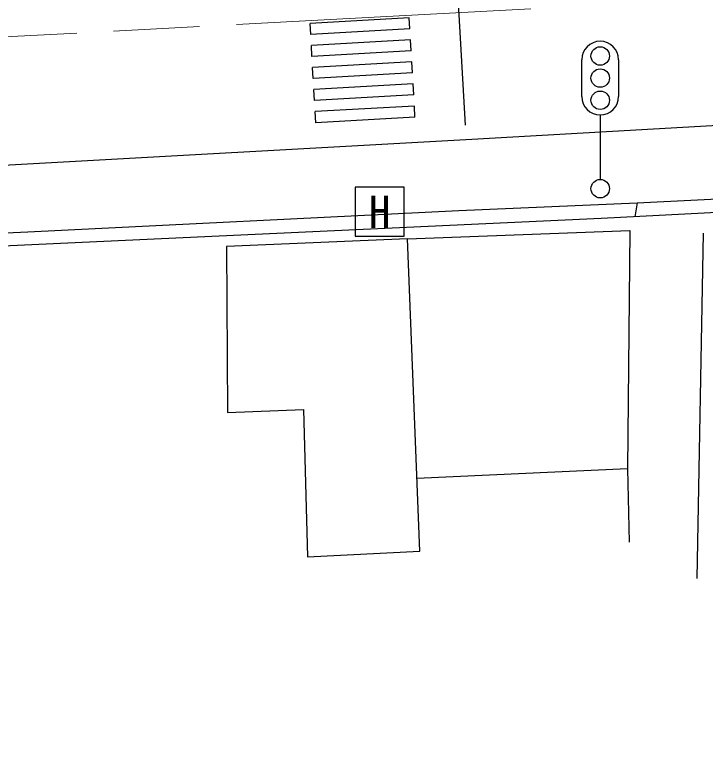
# Model space of a CAD drawing. Units: millimetres, scale not verified. Extents: x 40000 to 680000, y 20000 to 380000.
# Drawn here: x 128308 to 156412, y 262023 to 292635 of the extents above; entities that cross this region are included whole.
import ezdxf
from ezdxf.enums import TextEntityAlignment as Align

# ---------------------------------------------------------------- set-up
doc = ezdxf.new("R2010")
doc.units = ezdxf.units.MM
doc.header["$LTSCALE"] = 1000
doc.linetypes.add('CHAIN', pattern=[18.5, 12, -1.5, 3.5, -1.5])
for name, color, linetype, lineweight in [('M-BGD', 7, 'Continuous', 25), ('M-BGD-EXST', 7, 'Continuous', 25), ('M-BMK', 2, 'CHAIN', 13), ('M-STR-STRC', 7, 'Continuous', 25)]:
    doc.layers.add(name, color=color, linetype=linetype, lineweight=lineweight)
doc.styles.add('ＭＳ ゴシック', font='')
doc.styles.get('ＭＳ ゴシック').set_extended_font_data('MS Gothic')

msp = doc.modelspace()

# ---------------------------------------------------------------- linework, layer by layer
at = {"layer": 'M-BGD'}
for p, q in [((226138, 292059), (146884, 287571)), ((146884, 287571), (81666, 283940)), ((156297, 283752), (156045, 269695)), ((153216, 274165), (153283, 271177))]:
    msp.add_line(p, q, dxfattribs=at)
for points in [[(153615, 284987), (172146, 285908), (183934, 286468), (201519, 287392), (221791, 288484)], [(224008, 263690), (224671, 277833), (224137, 287502), (223916, 287907), (172050, 285378), (152146, 284352), (121053, 282907), (97233, 281695), (98165, 262023)], [(98547, 282419), (128834, 283809), (146356, 284672), (153615, 284987), (153517, 284423)], [(144273, 283525), (153322, 283863), (153216, 274165), (144654, 273766)]]:
    msp.add_lwpolyline(points, dxfattribs=at)
msp.add_lwpolyline([(144273, 283525), (136908, 283212), (136945, 276449), (140037, 276580), (140205, 270582), (144769, 270805)], close=True, dxfattribs=at)
at = {"layer": 'M-BGD-EXST'}
for p, q in [((151360, 289317), (151360, 290817)), ((152860, 290817), (152860, 289317)), ((152110, 288567), (152110, 285942))]:
    msp.add_line(p, q, dxfattribs=at)
msp.add_lwpolyline([(142139, 283628), (144139, 283628), (144139, 285628), (142139, 285628)], close=True, dxfattribs=at)
for centre in [(152110, 290967), (152110, 290067), (152110, 289167), (152110, 285567)]:
    msp.add_circle(centre, 375, dxfattribs=at)
for centre, start, end in [((152110, 290817), 0, 180), ((152110, 289317), 180, 0)]:
    msp.add_arc(centre, 750, start, end, dxfattribs=at)
at = {"layer": 'M-BMK'}
msp.add_line((81891, 289287), (180489, 294551), dxfattribs=at)
at = {"layer": 'M-STR-STRC'}
for p, q in [((146629, 288157), (145936, 300280)), ((144346, 292525), (140310, 292296)), ((144371, 292076), (144346, 292525)), ((140335, 291847), (140310, 292296)), ((144371, 292076), (140335, 291847)), ((144397, 291626), (140361, 291398)), ((144422, 291177), (144397, 291626)), ((140386, 290948), (140361, 291398)), ((144422, 291177), (140386, 290948)), ((144448, 290728), (140412, 290499)), ((144473, 290278), (144448, 290728)), ((140437, 290050), (140412, 290499)), ((144473, 290278), (140437, 290050)), ((144499, 289829), (140462, 289600)), ((140488, 289151), (140462, 289600)), ((144524, 289380), (144499, 289829)), ((144524, 289380), (140488, 289151)), ((144550, 288931), (140513, 288702)), ((140539, 288253), (140513, 288702)), ((144575, 288481), (144550, 288931)), ((144575, 288481), (140539, 288253))]:
    msp.add_line(p, q, dxfattribs=at)

# ---------------------------------------------------------------- texts
at = {"layer": 'M-BGD-EXST', "style": 'ＭＳ ゴシック'}
msp.add_text('H', height=1320, dxfattribs=at).set_placement((143139, 284628), align=Align.MIDDLE_CENTER)

doc.saveas('drawing.dxf')
